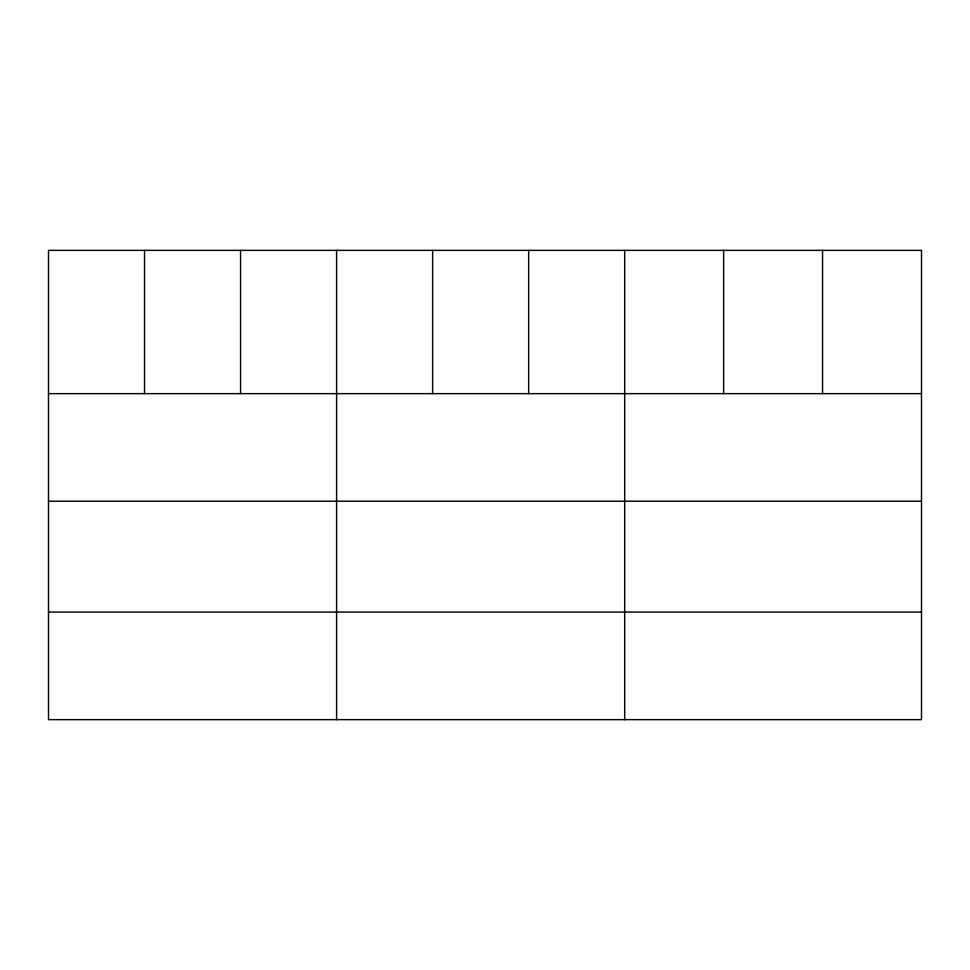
<?xml version="1.0" encoding="UTF-8"?>
<svg xmlns="http://www.w3.org/2000/svg" width="970" height="970" viewBox="0 0 970 970"><rect width="100%" height="100%" fill="white"/><g stroke="black" fill="none" stroke-linecap="round" stroke-linejoin="round"><path stroke-width="1.45" d="M921.5 501.223L921.5 250.357L48.5 250.357L48.5 719.643L921.5 719.643L921.5 501.223L48.5 501.223M48.5 393.65L921.5 393.65M48.5 612.07L921.5 612.07M822.56 250.357L822.56 393.65M723.62 250.357L723.62 393.65M624.68 250.357L624.68 719.643M528.65 250.357L528.65 393.65M432.62 250.357L432.62 393.65M336.59 250.357L336.59 719.643M240.56 250.357L240.56 393.65M144.53 250.357L144.53 393.65"/></g></svg>
